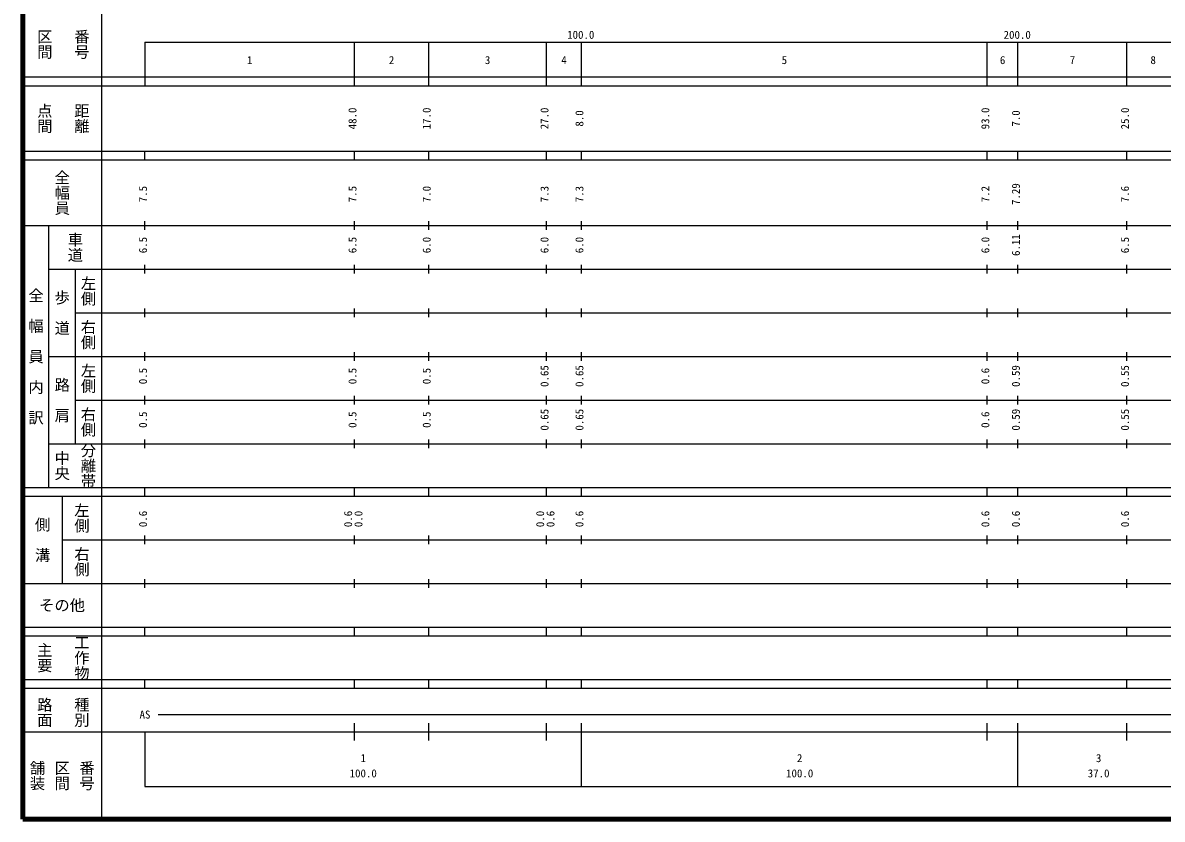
# Model space of a CAD drawing. Units: millimetres on the paper, enlarged 1000 times. Extents: x 40000 to 680000, y 20000 to 380000.
# Drawn here: x 40000 to 301069, y 20000 to 202409 of the extents above; entities that cross this region are included whole.
import ezdxf
from ezdxf.enums import TextEntityAlignment as Align

# ---------------------------------------------------------------- set-up
doc = ezdxf.new("R2010")
doc.units = ezdxf.units.MM
doc.header["$LTSCALE"] = 1000
doc.layers.add('M-TTL', color=2, linetype='Continuous', lineweight=140)
doc.layers.add('M-TTL-BAND', color=7, linetype='Continuous', lineweight=25)
doc.styles.add('@ＭＳ ゴシック', font='')
doc.styles.add('ＭＳ ゴシック', font='')
doc.styles.get('@ＭＳ ゴシック').set_extended_font_data('@MS Gothic')
doc.styles.get('ＭＳ ゴシック').set_extended_font_data('MS Gothic')

msp = doc.modelspace()

# ---------------------------------------------------------------- linework, layer by layer
at = {"layer": 'M-TTL'}
for p, q in [((40000, 380000), (40000, 20000)), ((40000, 20000), (680000, 20000))]:
    msp.add_line(p, q, dxfattribs=at)
at = {"layer": 'M-TTL-BAND'}
for p, q in [((58000, 370000), (58000, 20000)), ((68000, 198000), (579000, 198000)), ((68000, 198000), (68000, 188000)), ((116000, 188000), (116000, 198000)), ((133000, 188000), (133000, 198000)), ((160000, 188000), (160000, 198000)), ((168000, 188000), (168000, 198000)), ((261000, 188000), (261000, 198000)), ((268000, 188000), (268000, 198000)), ((293000, 188000), (293000, 198000)), ((40000, 190000), (579000, 190000)), ((40000, 188000), (579000, 188000)), ((40000, 173000), (579000, 173000)), ((68000, 171000), (68000, 173000)), ((116000, 171000), (116000, 173000)), ((133000, 171000), (133000, 173000)), ((160000, 171000), (160000, 173000)), ((168000, 171000), (168000, 173000)), ((261000, 171000), (261000, 173000)), ((268000, 171000), (268000, 173000)), ((293000, 171000), (293000, 173000)), ((40000, 171000), (579000, 171000)), ((68000, 155000), (68000, 157000)), ((116000, 155000), (116000, 157000)), ((133000, 155000), (133000, 157000)), ((160000, 155000), (160000, 157000)), ((168000, 155000), (168000, 157000)), ((261000, 155000), (261000, 157000)), ((268000, 155000), (268000, 157000)), ((293000, 155000), (293000, 157000)), ((40000, 156000), (579000, 156000)), ((46000, 96000), (46000, 156000)), ((68000, 145000), (68000, 147000)), ((116000, 145000), (116000, 147000)), ((133000, 145000), (133000, 147000)), ((160000, 145000), (160000, 147000)), ((168000, 145000), (168000, 147000)), ((261000, 145000), (261000, 147000)), ((268000, 145000), (268000, 147000)), ((293000, 145000), (293000, 147000)), ((46000, 146000), (579000, 146000)), ((52000, 146000), (52000, 106000)), ((52000, 136000), (579000, 136000)), ((68000, 135000), (68000, 137000)), ((116000, 135000), (116000, 137000)), ((133000, 135000), (133000, 137000)), ((160000, 135000), (160000, 137000)), ((168000, 135000), (168000, 137000)), ((261000, 135000), (261000, 137000)), ((268000, 135000), (268000, 137000)), ((293000, 135000), (293000, 137000)), ((46000, 126000), (579000, 126000)), ((68000, 125000), (68000, 127000)), ((116000, 125000), (116000, 127000)), ((133000, 125000), (133000, 127000)), ((160000, 125000), (160000, 127000)), ((168000, 125000), (168000, 127000)), ((261000, 125000), (261000, 127000)), ((268000, 125000), (268000, 127000)), ((293000, 125000), (293000, 127000)), ((52000, 116000), (579000, 116000)), ((68000, 115000), (68000, 117000)), ((116000, 115000), (116000, 117000)), ((133000, 115000), (133000, 117000)), ((160000, 115000), (160000, 117000)), ((168000, 115000), (168000, 117000)), ((261000, 115000), (261000, 117000)), ((268000, 115000), (268000, 117000)), ((293000, 115000), (293000, 117000)), ((46000, 106000), (579000, 106000)), ((68000, 105000), (68000, 107000)), ((116000, 105000), (116000, 107000)), ((133000, 105000), (133000, 107000)), ((160000, 105000), (160000, 107000)), ((168000, 105000), (168000, 107000)), ((261000, 105000), (261000, 107000)), ((268000, 105000), (268000, 107000)), ((293000, 105000), (293000, 107000)), ((40000, 96000), (579000, 96000)), ((40000, 94000), (579000, 94000)), ((49000, 94000), (49000, 74000)), ((68000, 94000), (68000, 96000)), ((116000, 94000), (116000, 96000)), ((133000, 94000), (133000, 96000)), ((160000, 94000), (160000, 96000)), ((168000, 94000), (168000, 96000)), ((261000, 94000), (261000, 96000)), ((268000, 94000), (268000, 96000)), ((293000, 94000), (293000, 96000)), ((49000, 84000), (579000, 84000)), ((68000, 83000), (68000, 85000)), ((116000, 83000), (116000, 85000)), ((133000, 83000), (133000, 85000)), ((160000, 83000), (160000, 85000)), ((168000, 83000), (168000, 85000)), ((261000, 83000), (261000, 85000)), ((268000, 83000), (268000, 85000)), ((293000, 83000), (293000, 85000)), ((40000, 74000), (579000, 74000)), ((68000, 73000), (68000, 75000)), ((116000, 73000), (116000, 75000)), ((133000, 73000), (133000, 75000)), ((160000, 73000), (160000, 75000)), ((168000, 73000), (168000, 75000)), ((261000, 73000), (261000, 75000)), ((268000, 73000), (268000, 75000)), ((293000, 73000), (293000, 75000)), ((40000, 64000), (579000, 64000)), ((68000, 62000), (68000, 64000)), ((116000, 62000), (116000, 64000)), ((133000, 62000), (133000, 64000)), ((160000, 62000), (160000, 64000)), ((168000, 62000), (168000, 64000)), ((261000, 62000), (261000, 64000)), ((268000, 62000), (268000, 64000)), ((293000, 62000), (293000, 64000)), ((40000, 62000), (579000, 62000)), ((40000, 52000), (579000, 52000)), ((40000, 50000), (579000, 50000)), ((68000, 50000), (68000, 52000)), ((116000, 50000), (116000, 52000)), ((133000, 50000), (133000, 52000)), ((160000, 50000), (160000, 52000)), ((168000, 50000), (168000, 52000)), ((261000, 50000), (261000, 52000)), ((268000, 50000), (268000, 52000)), ((293000, 50000), (293000, 52000)), ((71000, 44000), (565000, 44000)), ((116000, 38000), (116000, 42000)), ((133000, 38000), (133000, 42000)), ((160000, 38000), (160000, 42000)), ((168000, 27500), (168000, 42000)), ((261000, 38000), (261000, 42000)), ((268000, 27500), (268000, 42000)), ((293000, 38000), (293000, 42000)), ((40000, 40000), (579000, 40000)), ((68000, 40000), (68000, 27500)), ((68000, 27500), (579000, 27500))]:
    msp.add_line(p, q, dxfattribs=at)

# ---------------------------------------------------------------- texts
at = {"layer": 'M-TTL-BAND', "style": '@ＭＳ ゴシック'}
for s, p in [('区間', (45000, 197500)), ('番号', (53500, 197500)), ('点間', (45000, 180500)), ('距離', (53500, 180500)), ('全幅員', (49000, 163500)), ('車道', (52000, 151000)), ('左側', (55000, 141000)), ('全\u3000幅\u3000員\u3000内\u3000訳', (43000, 126000)), ('歩\u3000道', (49000, 136000)), ('右側', (55000, 131000)), ('左側', (55000, 121000)), ('路\u3000肩', (49000, 116000)), ('右側', (55000, 111000)), ('分離帯', (55000, 101000)), ('中央', (49000, 101000)), ('左側', (53500, 89000)), ('側\u3000溝', (44500, 84000)), ('右側', (53500, 79000)), ('主要', (45000, 57000)), ('工作物', (53500, 57000)), ('路面', (45000, 44500)), ('種別', (53500, 44500)), ('舗装', (43333, 30000)), ('区間', (49000, 30000)), ('番号', (54667, 30000))]:
    msp.add_text(s, height=2566, rotation=270, dxfattribs=at).set_placement(p, align=Align.MIDDLE_CENTER)
at = {"layer": 'M-TTL-BAND', "style": 'ＭＳ ゴシック'}
for s, p in [('100.0', (167844, 198195)), ('200.0', (267844, 198195)), ('1', (92000, 192405)), ('2', (124500, 192405)), ('3', (146500, 192405)), ('4', (164000, 192405)), ('5', (214500, 192405)), ('6', (264500, 192405)), ('7', (280500, 192405)), ('8', (299000, 192405)), ('AS', (68000, 42500)), ('1', (118000, 32523)), ('2', (218000, 32523)), ('3', (286500, 32523)), ('100.0', (118000, 29033)), ('100.0', (218000, 29033)), ('37.0', (286500, 29033))]:
    msp.add_text(s, height=1833, dxfattribs=at).set_placement(p, align=Align.BOTTOM_CENTER)
for s, p in [('48.0', (117000, 180500)), ('17.0', (134000, 180500)), ('27.0', (161000, 180500)), ('93.0', (262000, 180500)), ('25.0', (294000, 180500)), ('8.0', (169000, 180500)), ('7.0', (269000, 180500)), ('7.5', (69000, 163174)), ('7.5', (117000, 163174)), ('7.0', (134000, 163174)), ('7.3', (161000, 163174)), ('7.3', (169000, 163174)), ('7.2', (262000, 163174)), ('7.29', (269000, 163174)), ('7.6', (294000, 163174)), ('6.5', (69000, 151500)), ('6.5', (117000, 151500)), ('6.0', (134000, 151500)), ('6.0', (161000, 151500)), ('6.0', (169000, 151500)), ('6.0', (262000, 151500)), ('6.11', (269000, 151500)), ('6.5', (294000, 151500)), ('0.5', (69000, 121500)), ('0.5', (117000, 121500)), ('0.5', (134000, 121500)), ('0.65', (161000, 121500)), ('0.65', (169000, 121500)), ('0.6', (262000, 121500)), ('0.59', (269000, 121500)), ('0.55', (294000, 121500)), ('0.5', (69000, 111500)), ('0.5', (117000, 111500)), ('0.5', (134000, 111500)), ('0.65', (161000, 111500)), ('0.65', (169000, 111500)), ('0.6', (262000, 111500)), ('0.59', (269000, 111500)), ('0.55', (294000, 111500)), ('0.6', (69000, 88764)), ('0.6', (116000, 88764)), ('0.0', (118370, 88764)), ('0.0', (160000, 88764)), ('0.6', (162370, 88764)), ('0.6', (169000, 88764)), ('0.6', (262000, 88764)), ('0.6', (269000, 88764)), ('0.6', (294000, 88764))]:
    msp.add_text(s, height=1833, rotation=90, dxfattribs=at).set_placement(p, align=Align.BOTTOM_CENTER)
msp.add_text('その他', height=2566, dxfattribs=at).set_placement((49000, 69000), align=Align.MIDDLE_CENTER)

doc.saveas('drawing.dxf')
